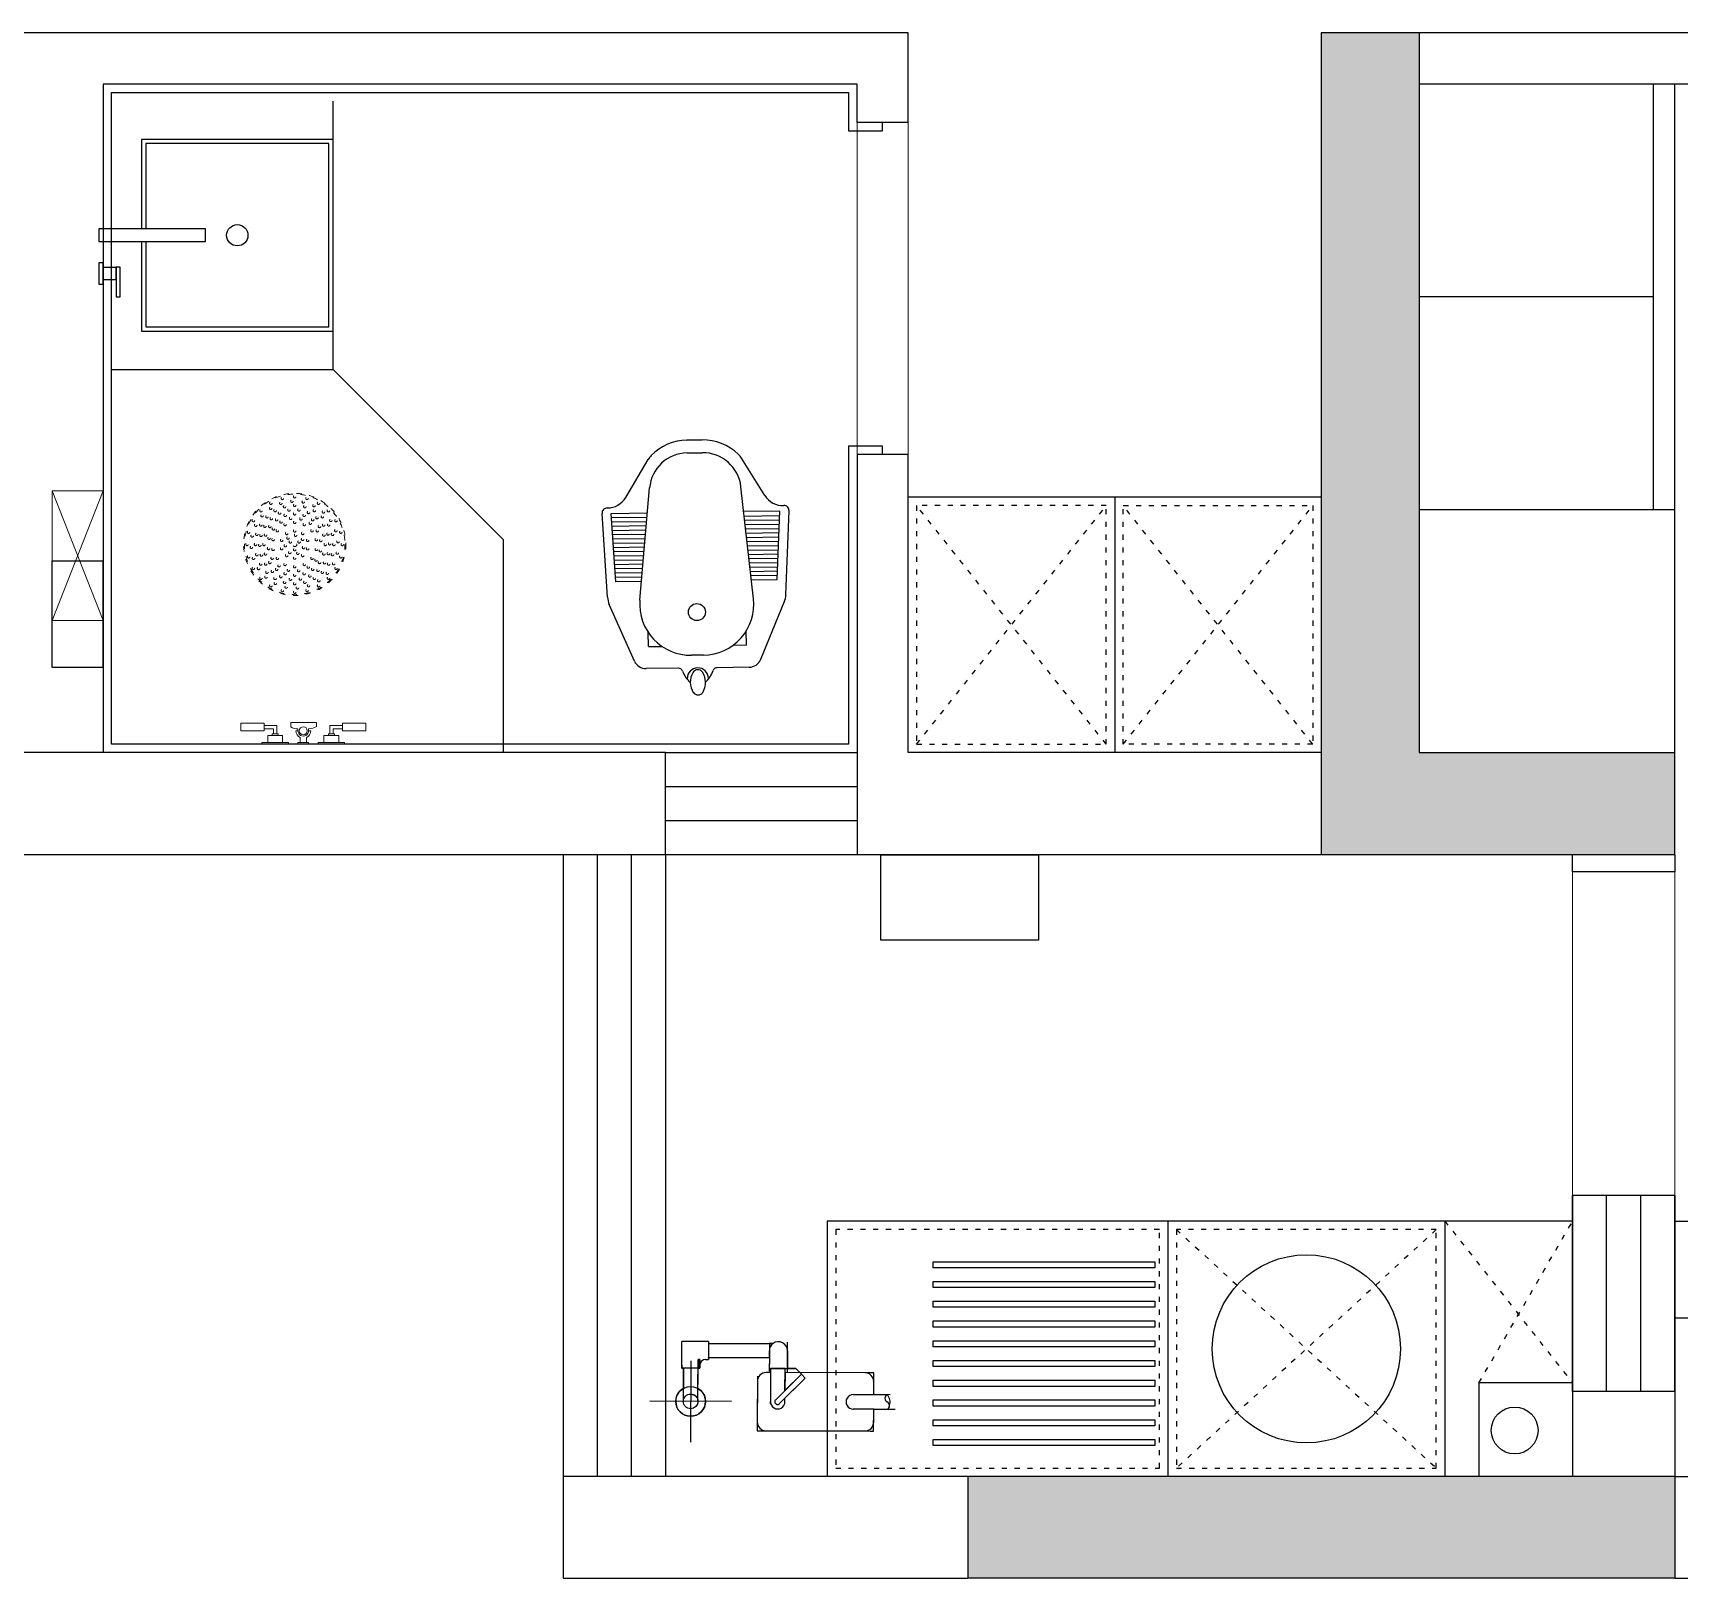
# Model space of a CAD drawing. Header units: inches. Extents: x -50945 to 250244, y -404780 to 18493.
# Drawn here: x 156393 to 160258, y -28350 to -24721 of the extents above; entities that cross this region are included whole.
import ezdxf

# ---------------------------------------------------------------- set-up
doc = ezdxf.new("R2010")
doc.units = ezdxf.units.IN
doc.header["$MEASUREMENT"] = 0
doc.linetypes.add('ACAD_ISO03W100', pattern=[30, 12, -18])
for name, color, linetype in [('EVH 立面填充', 8, 'Continuous'), ('IBS-003-建筑窗框', 3, 'Continuous'), ('IBS-182-原建筑非承重墙', 150, 'Continuous'), ('IBS-200-原建筑承重墙柱', 200, 'Continuous'), ('IBS-63-原建筑窗', 63, 'Continuous'), ('IDS-030-造型完成面(看线)', 30, 'Continuous'), ('IDS-040-固定高家具', 40, 'Continuous'), ('IFF-31-卫浴洁具', 31, 'Continuous'), ('IFF-51-活动家具', 51, 'Continuous'), ('iGo户型优化', 7, 'Continuous')]:
    doc.layers.add(name, color=color, linetype=linetype)
doc.layers.add('天棚材质标注', color=2, linetype='Continuous', lineweight=5)
doc.layers.add('门', color=65, linetype='Continuous', lineweight=13)

# ---------------------------------------------------------------- blocks, each defined once
blk = doc.blocks.new('fbgb')
at = {"layer": 'EVH 立面填充'}
h = blk.add_hatch(color=1, dxfattribs=at)
h.dxf.hatch_style = 1
h.paths.add_polyline_path([(57317, -126750.2), (57317, -126510.2), (56717, -126510.2), (56717, -124820.2), (56487, -124820.2), (56487, -126750.2)])
h = blk.add_hatch(color=1, dxfattribs=at)
h.dxf.hatch_style = 1
h.paths.add_polyline_path([(55657, -128210.2), (55657, -128448.5), (57317, -128448.5), (57317, -128210.2)])
at = {"color": 1}
for p, q in [((53950, -126441.4, 0), (53950, -126458.9, 0)), ((54005, -126441.4, 0), (53950, -126441.4, 0)), ((53950, -126441.4, 0), (53950, -126441.4, 0)), ((54005, -126458.9, 0), (54005, -126441.4, 0)), ((54035, -126446.2, 0), (54005, -126446.2, 0)), ((54027, -126454.2, 0), (54005, -126454.2, 0)), ((54027, -126454.2, 0), (54027, -126466.2, 0)), ((54035, -126446.2, 0), (54035, -126466.2, 0)), ((54067.8, -126449.6), (54067.8, -126439.4)), ((54067.8, -126439.4), (54127.9, -126439.4)), ((54084.5, -126459), (54084.2, -126454)), ((54109.5, -126459), (54109.5, -126454)), ((54127.9, -126449.2), (54127.9, -126439.4)), ((54159, -126446.2, 0), (54189, -126446.2, 0)), ((54159, -126446.2, 0), (54159, -126466.2, 0)), ((54167, -126454.2, 0), (54167, -126466.2, 0)), ((54167, -126454.2, 0), (54189, -126454.2, 0)), ((54189, -126458.9, 0), (54189, -126441.4, 0)), ((54189, -126441.4, 0), (54244, -126441.4, 0)), ((54244, -126441.4, 0), (54244, -126458.9, 0)), ((54244, -126441.4, 0), (54244, -126441.4, 0)), ((53950, -126458.9, 0), (54005, -126458.9, 0)), ((54062, -126486.6, 0), (54000, -126486.6, 0)), ((54000, -126486.6, 0), (54000, -126490.2, 0)), ((54062, -126490.2, 0), (54000, -126490.2, 0)), ((54048.5, -126470.2, 0), (54013.5, -126470.2, 0)), ((54013.5, -126486.6, 0), (54013.5, -126470.2, 0)), ((54038, -126466.2, 0), (54024, -126466.2, 0)), ((54024, -126466.2, 0), (54024, -126470.2, 0)), ((54038, -126466.2, 0), (54038, -126470.2, 0)), ((54048.5, -126486.6, 0), (54048.5, -126470.2, 0)), ((54062, -126486.6, 0), (54062, -126490.2, 0)), ((54062, -126490.2, 0), (54132, -126490.2, 0)), ((54084.5, -126459), (54079.5, -126459)), ((54084.5, -126486.6), (54109.5, -126486.6)), ((54084.5, -126486.6), (54084.5, -126490.2)), ((54109.5, -126490.2), (54084.5, -126490.2)), ((54089.5, -126474.8), (54089.5, -126486.6)), ((54104.5, -126474.8), (54104.5, -126486.6)), ((54114.5, -126459), (54109.5, -126459)), ((54109.5, -126486.6), (54109.5, -126490.2)), ((54132, -126486.6, 0), (54194, -126486.6, 0)), ((54132, -126486.6, 0), (54132, -126490.2, 0)), ((54132, -126490.2, 0), (54194, -126490.2, 0)), ((54145.5, -126486.6, 0), (54145.5, -126470.2, 0)), ((54145.5, -126470.2, 0), (54180.5, -126470.2, 0)), ((54156, -126466.2, 0), (54156, -126470.2, 0)), ((54156, -126466.2, 0), (54170, -126466.2, 0)), ((54170, -126466.2, 0), (54170, -126470.2, 0)), ((54180.5, -126486.6, 0), (54180.5, -126470.2, 0)), ((54244, -126458.9, 0), (54189, -126458.9, 0)), ((54194, -126486.6, 0), (54194, -126490.2, 0))]:
    blk.add_line(p, q, dxfattribs=at)
at = {"color": 1, "linetype": 'ACAD_ISO03W100'}
for centre, radius in [((54076.8, -126021.3, 0), 120), ((54076.8, -126021.3, 0), 118), ((54047.8, -125913.2, 0), 3), ((54070.3, -125919.6, 0), 3), ((54076.8, -125909.3, 0), 3), ((54105.8, -125913.2, 0), 3), ((53997.6, -125942.1, 0), 3), ((54000.2, -125953.9, 0), 3), ((54011.7, -125956.3, 0), 3), ((54020.3, -125936.4, 0), 3), ((54020.8, -125924.4, 0), 3), ((54030.8, -125941.7, 0), 3), ((54041.2, -125947.5, 0), 3), ((54044.2, -125924.7, 0), 3), ((54053, -125932.5, 0), 3), ((54054.5, -125952.9, 0), 3), ((54063.4, -125940.4, 0), 3), ((54076.8, -125929.3, 0), 3), ((54076.8, -125949.3, 0), 3), ((54086.8, -125940, 0), 3), ((54096.9, -125921.3, 0), 3), ((54099, -125952.9, 0), 3), ((54100.6, -125932.5, 0), 3), ((54109.3, -125946.1, 0), 3), ((54122.1, -125930, 0), 3), ((54122.8, -125941.7, 0), 3), ((54129.2, -125958.3, 0), 3), ((54132.8, -125924.4, 0), 3), ((54141.8, -125956.3, 0), 3), ((54144.2, -125944.8, 0), 3), ((54156, -125942.1, 0), 3), ((53968.6, -125992.4, 0), 3), ((53979.8, -125965.3, 0), 3), ((53985.4, -125976.1, 0), 3), ((53997.1, -125975.3, 0), 3), ((54006.9, -125978.4, 0), 3), ((54018.5, -125979, 0), 3), ((54021.8, -125960.5, 0), 3), ((54026.8, -125984.7, 0), 3), ((54034.5, -125963.1, 0), 3), ((54036.1, -125988.9, 0), 3), ((54044.6, -125968.3, 0), 3), ((54054.2, -125974.5, 0), 3), ((54058, -125995.5, 0), 3), ((54067.3, -125960.1, 0), 3), ((54076.8, -125969.3, 0), 3), ((54076.8, -125989.3, 0), 3), ((54091.5, -125961.1, 0), 3), ((54095.6, -125995.5, 0), 3), ((54099.3, -125974.5, 0), 3), ((54113.4, -125971.3, 0), 3), ((54117.4, -125988.9, 0), 3), ((54119.1, -125963.1, 0), 3), ((54129.8, -125989.2, 0), 3), ((54135, -125979, 0), 3), ((54144.8, -125975.6, 0), 3), ((54155, -125996.6, 0), 3), ((54156.5, -125975.3, 0), 3), ((54161.7, -125964.8, 0), 3), ((54173.4, -125988.8, 0), 3), ((54173.8, -125965.3, 0), 3), ((54185, -125992.4, 0), 3), ((53964.8, -126021.3, 0), 3), ((53975, -126027.8, 0), 3), ((53976.8, -126001.2, 0), 3), ((53984.8, -126021.3, 0), 3), ((53987.9, -125997.5, 0), 3), ((53994.8, -126023, 0), 3), ((53997.6, -125999.9, 0), 3), ((54004.8, -126021.3, 0), 3), ((54008.3, -125999.1, 0), 3), ((54015.5, -126030.8, 0), 3), ((54016.6, -126006.6, 0), 3), ((54026.1, -126009.8, 0), 3), ((54026.1, -126032.9, 0), 3), ((54046.3, -126011.5, 0), 3), ((54046.3, -126031.2, 0), 3), ((54054.9, -126024.1, 0), 3), ((54061, -126006, 0), 3), ((54066.4, -126015.3, 0), 3), ((54076.8, -126021.3, 0), 5), ((54076.8, -126033.3, 0), 3), ((54079, -125999.5, 0), 3), ((54087.2, -126015.3, 0), 3), ((54095.3, -126009.4, 0), 3), ((54097.6, -126028.4, 0), 3), ((54107.2, -126011.5, 0), 3), ((54107.2, -126031.2, 0), 3), ((54127.5, -126009.8, 0), 3), ((54127.5, -126032.9, 0), 3), ((54138.1, -126011.9, 0), 3), ((54145.3, -125999.1, 0), 3), ((54148.8, -126021.3, 0), 3), ((54158.8, -126019.7, 0), 3), ((54165.6, -125997.5, 0), 3), ((54168.8, -126021.3, 0), 3), ((54178.6, -126014.9, 0), 3), ((54188.8, -126021.3, 0), 3), ((53968.6, -126050.3, 0), 3), ((53980.1, -126053.9, 0), 3), ((53987.9, -126045.2, 0), 3), ((53997.1, -126067.3, 0), 3), ((53998.6, -126046.1, 0), 3), ((54008.3, -126043.6, 0), 3), ((54008.7, -126067.1, 0), 3), ((54018.5, -126063.7, 0), 3), ((54023.8, -126053.5, 0), 3), ((54036.1, -126053.8, 0), 3), ((54040.1, -126071.3, 0), 3), ((54054.2, -126068.2, 0), 3), ((54058, -126047.2, 0), 3), ((54065.3, -126040.1, 0), 3), ((54076.8, -126053.3, 0), 3), ((54076.8, -126073.3, 0), 3), ((54084.3, -126042, 0), 3), ((54095.6, -126047.2, 0), 3), ((54099.3, -126068.2, 0), 3), ((54108.9, -126074.3, 0), 3), ((54117.4, -126053.8, 0), 3), ((54126.8, -126058, 0), 3), ((54135, -126063.7, 0), 3), ((54137, -126036.1, 0), 3), ((54145.3, -126043.6, 0), 3), ((54146.7, -126064.2, 0), 3), ((54155.9, -126042.8, 0), 3), ((54156.5, -126067.3, 0), 3), ((54165.6, -126045.2, 0), 3), ((54168.2, -126066.6, 0), 3), ((54176.8, -126041.4, 0), 3), ((54185, -126050.3, 0), 3), ((53979.8, -126077.3, 0), 3), ((53991.9, -126077.8, 0), 3), ((53997.6, -126100.5, 0), 3), ((54009.4, -126097.9, 0), 3), ((54011.7, -126086.4, 0), 3), ((54024.4, -126084.4, 0), 3), ((54030.8, -126101, 0), 3), ((54031.5, -126112.7, 0), 3), ((54034.5, -126079.6, 0), 3), ((54044.3, -126096.6, 0), 3), ((54053, -126110.2, 0), 3), ((54054.5, -126089.8, 0), 3), ((54062, -126081.6, 0), 3), ((54066.8, -126102.7, 0), 3), ((54076.8, -126093.3, 0), 3), ((54086.2, -126082.6, 0), 3), ((54090.1, -126102.3, 0), 3), ((54099, -126089.8, 0), 3), ((54100.6, -126110.2, 0), 3), ((54112.4, -126095.2, 0), 3), ((54119.1, -126079.6, 0), 3), ((54122.8, -126101, 0), 3), ((54131.7, -126082.2, 0), 3), ((54133.3, -126106.3, 0), 3), ((54141.8, -126086.4, 0), 3), ((54153.3, -126088.8, 0), 3), ((54156, -126100.5, 0), 3), ((54173.8, -126077.3, 0), 3), ((54020.8, -126118.3, 0), 3), ((54047.8, -126129.5, 0), 3), ((54056.7, -126121.3, 0), 3), ((54076.8, -126113.3, 0), 3), ((54076.8, -126133.3, 0), 3), ((54083.2, -126123.1, 0), 3), ((54105.8, -126129.5, 0), 3), ((54109.4, -126118, 0), 3), ((54132.8, -126118.3, 0), 3)]:
    blk.add_circle(centre, radius, dxfattribs=at)
at = {"color": 1}
blk.add_circle((54097, -126459, 0), 9.39, dxfattribs=at)
for centre, radius, start, end in [((54082.7, -126426.6, 0), 27.5, 237.0456, 273.1674), ((54109.3, -126415.4, 0), 38.6, 270.397, 298.9818), ((54097, -126459, 0), 17.5, 180.0061, 244.6292), ((54097, -126459, 0), 12.5, 180.0061, 0.0061), ((54097, -126459, 0), 17.5, 295.3831, 0.0061)]:
    blk.add_arc(centre, radius, start, end, dxfattribs=at)
at = {"layer": 'IBS-003-建筑窗框', "color": 1, "ltscale": 10}
for p, q in [((54947, -126510.2), (55397, -126510.2)), ((54707, -126750.2), (54707, -128210.2)), ((55397, -126750.2), (54947, -126750.2)), ((54947, -126750.2), (54947, -128210.2))]:
    blk.add_line(p, q, dxfattribs=at)
at = {"layer": 'IBS-182-原建筑非承重墙', "color": 1}
for p, q in [((55517, -124820.2), (51867, -124820.2)), ((55517, -125030.2), (55517, -124820.2)), ((57457, -124820.2), (56717, -124820.2)), ((55397, -124940.2), (53627, -124940.2)), ((53627, -124940.2), (53627, -126510.2)), ((55397, -125030.2), (55397, -124940.2)), ((57457, -124940.2), (56717, -124940.2)), ((55517, -125030.2), (55397, -125030.2)), ((55517, -125810.2), (55397, -125810.2)), ((55397, -125810.2), (55397, -126750.2)), ((55517, -126510.2), (55517, -125810.2)), ((53627, -126510.2), (52247, -126510.2)), ((54947, -126510.2), (53627, -126510.2)), ((54947, -126750.2), (54947, -126510.2)), ((56487, -126510.2), (55517, -126510.2)), ((54707, -126750.2), (52247, -126750.2)), ((54947, -126750.2), (54707, -126750.2)), ((56487, -126750.2), (55397, -126750.2)), ((57077, -126790.2), (57077, -126750.2)), ((57317, -126750.2), (57317, -126790.2)), ((57317, -126790.2), (57077, -126790.2)), ((57317, -127550.2), (57077, -127550.2)), ((57077, -127550.2), (57077, -128210.2)), ((57317, -127550.2), (57317, -128210.2)), ((54985.4, -127948.9), (54985.5, -127892.9)), ((55021.6, -127893), (54985.5, -127892.9)), ((55048.4, -127893), (55021.6, -127893)), ((55048.4, -127893), (55048.4, -127935.4)), ((55048.4, -127897.6), (55200, -127897.6)), ((55191.3, -127897.6), (55191.2, -127931.7)), ((55191.3, -127897.6), (55191.2, -127931.7)), ((55191.2, -127931.7), (55191.2, -127914.7)), ((55200.1, -127897.6), (55191.3, -127897.6)), ((55200, -127897.6), (55191.3, -127897.6)), ((55233.5, -127966), (55233.6, -127894.9)), ((55233.6, -127914.8), (55233.5, -127956.5)), ((55233.5, -127956.5), (55233.6, -127914.8)), ((55233.6, -127914.8), (55233.6, -127895)), ((54985.4, -127948.9), (54985.4, -127955.7)), ((54985.4, -127948.9), (54985.4, -127955.7)), ((54985.4, -127955.7), (54985.4, -127948.9)), ((54985.4, -127948.9), (54985.4, -127955.7)), ((54985.4, -127955.7), (54985.4, -127948.9)), ((54989.5, -127955.7), (54985.4, -127955.7)), ((54985.4, -127955.7), (54989.5, -127955.7)), ((55027.8, -127955.8), (54985.4, -127955.7)), ((54985.4, -127955.7), (54989.5, -127955.7)), ((55023.7, -127955.8), (54985.4, -127955.7)), ((54989.3, -128033.6), (54989.5, -127955.7)), ((54989.5, -127955.7), (54989.4, -128003.2)), ((54989.5, -127955.7), (54989.4, -128003.2)), ((55023.7, -127955.8), (54989.5, -127955.7)), ((55006.6, -127938), (55006.1, -128129.3)), ((55023.5, -128033.7), (55023.7, -127955.8)), ((55023.6, -128003.3), (55023.7, -127935.3)), ((55023.6, -128003.3), (55023.7, -127955.8)), ((55023.7, -127935.3), (55027.8, -127935.3)), ((55027.8, -127935.3), (55023.7, -127935.3)), ((55023.7, -127935.3), (55023.7, -127955.8)), ((55027.8, -127955.8), (55023.7, -127955.8)), ((55023.7, -127955.8), (55027.8, -127955.8)), ((55027.8, -127935.3), (55027.8, -127955.8)), ((55027.8, -127949), (55027.8, -127935.3)), ((55027.8, -127949), (55027.8, -127955.8)), ((55027.8, -127955.8), (55027.8, -127949)), ((55041.5, -127935.3), (55048.4, -127935.4)), ((55191.2, -127931.7), (55048.4, -127931.7)), ((55048.4, -127931.7), (55050.3, -127931.7)), ((55048.4, -127932.5), (55048.4, -127931.7)), ((55048.4, -127931.7), (55050.3, -127931.7)), ((55048.4, -127932.5), (55048.4, -127931.7)), ((55191.2, -127931.7), (55191.1, -127956.3)), ((55191.2, -127931.7), (55191.1, -127962.8)), ((55191.2, -127931.7), (55191.1, -127962.8)), ((55191.1, -127956.3), (55233.5, -127956.5)), ((55193.9, -127956.3), (55193.7, -128034.2)), ((55193.8, -127965.9), (55193.9, -127956.3)), ((55228, -127956.4), (55193.9, -127956.3)), ((55227.9, -128008), (55228, -127956.4)), ((55228, -127966), (55228, -127956.4)), ((55228, -127956.4), (55253.3, -127956.5)), ((55228, -127966), (55228, -127956.4)), ((55253.3, -127956.5), (55233.5, -127956.5)), ((55253.3, -127956.5), (55266.4, -127969.7)), ((55262.8, -127966.1), (55253.3, -127956.5)), ((55163.1, -127974.3), (55162.7, -128102.5)), ((55163.1, -127974.3), (55162.8, -128082)), ((55163, -127986.3), (55162.8, -128082)), ((55193.8, -127965.9), (55183.6, -127965.9)), ((55193.8, -127965.9), (55193.7, -128034.2)), ((55206.1, -128029.7), (55266.4, -127969.7)), ((55215.3, -128038.9), (55275.6, -127978.9)), ((55227.8, -128026.4), (55275.6, -127978.9)), ((55228, -127966), (55227.9, -128008)), ((55227.9, -128008), (55228, -127966)), ((55266.4, -127969.7), (55227.9, -128008)), ((55266.4, -127969.7), (55227.9, -128008)), ((55415.9, -127966.5), (55228, -127966)), ((55436.4, -127966.6), (55233.5, -127966)), ((55415.9, -127966.5), (55262.8, -127966.1)), ((55266.4, -127969.7), (55275.6, -127978.9)), ((55275.6, -127978.9), (55266.4, -127969.7)), ((55436.4, -127966.6), (55415.9, -127966.5)), ((55436.2, -128017.8), (55436.4, -127966.6)), ((55436.2, -128017.8), (55436.3, -127987)), ((55436.2, -128017.8), (55436.3, -127987)), ((55436.3, -127975), (55436.4, -127966.6)), ((56857, -127990.2), (56857, -128210.2)), ((57077, -127990.2), (56857, -127990.2)), ((55102, -128033.9), (54910.7, -128033.4)), ((55193.6, -128038.8), (55193.7, -128034.2)), ((55193.7, -128034.2), (55193.6, -128038.8)), ((55227.8, -128026.4), (55215.3, -128038.9)), ((55227.8, -128034.3), (55227.8, -128026.4)), ((55227.8, -128034.3), (55227.8, -128026.4)), ((55227.8, -128034.3), (55227.8, -128026.4)), ((55388.4, -128017.7), (55436.2, -128017.8)), ((55436.2, -128017.8), (55468, -128017.9)), ((55475.2, -128017.9), (55436.2, -128017.8)), ((55475.2, -128017.9), (55436.2, -128017.8)), ((55436.1, -128052), (55388.3, -128051.8)), ((55436, -128103.2), (55436.1, -128052)), ((55436, -128103.2), (55436.1, -128052)), ((55436.1, -128082.7), (55436.1, -128052)), ((55436.1, -128052), (55467.9, -128052)), ((55436.1, -128052), (55486.9, -128052.1)), ((55436.1, -128052), (55467.9, -128052)), ((55467.9, -128052), (55475.7, -128052.1)), ((55162.8, -128082), (55162.7, -128102.5)), ((55162.7, -128102.5), (55436, -128103.2)), ((55162.7, -128102.5), (55183.2, -128102.5)), ((55183.2, -128102.5), (55415.5, -128103.1)), ((55183.2, -128102.5), (55415.5, -128103.1)), ((55427.5, -128103.2), (55436, -128103.2)), ((55657, -128210.2), (54707, -128210.2)), ((54707, -128210.2), (54707, -128448.5)), ((57317, -128210.2), (59117, -128210.2)), ((54707, -128448.5), (55657, -128448.5)), ((57317, -128448.5), (59357, -128448.5))]:
    blk.add_line(p, q, dxfattribs=at)
for centre, radius in [((55006.4, -128033.6), 34.9), ((56941.1, -128101.8), 55)]:
    blk.add_circle(centre, radius, dxfattribs=at)
for start, end in [(119.176, 180), (119.176, 180), (0, 60.5217), (0, 60.5217), (180, 0), (180, 0)]:
    blk.add_arc((55006.4, -128033.6), 34.9, start, end, dxfattribs=at)
for centre, major_axis, start_param, end_param in [((55212.4, -127914.7), (15, -15), 2.986227, 3.924353), ((55212.4, -127914.7), (15, -15), 0.78276, 2.986227), ((55041.5, -127949), (9.66, -9.66), 2.353557, 3.924353), ((55183.5, -127986.4), (14.5, 14.5), 0.78276, 2.353557), ((55415.8, -127987), (14.5, -14.5), 0.78276, 2.353557), ((55006.4, -128033.6), (12.1, -12.1), 4.709751, 10.992936), ((55210.7, -128034.3), (12.1, -12.1), 3.924353, 7.065946), ((55210.7, -128034.3), (4.6, 4.6), 1.568158, 4.709751), ((55388.4, -128034.7), (12.1, 12.1), 0.78276, 3.924353), ((55472.1, -128026.4), (6.72, 6.72), 1.236418, 3.470695), ((55463.7, -128043.5), (6.72, 6.72), 4.378011, 6.612288), ((55450.1, -128034.9), (17.5, 17.5), -1.141223, -0.024085), ((55183.3, -128082), (14.5, 14.5), 2.353557, 3.924353), ((55415.6, -128082.6), (14.5, -14.5), 5.495149, 7.065946)]:
    blk.add_ellipse(centre, major_axis=major_axis, ratio=1, start_param=start_param, end_param=end_param, dxfattribs=at)
at = {"layer": 'IBS-182-原建筑非承重墙', "color": 1, "extrusion": (0, 0, -1)}
for start_param, end_param in [(2.358832, 3.929629), (2.358832, 3.929629), (7.071221, 8.642018), (7.071221, 8.642018), (5.500425, 7.071221), (5.500425, 7.071221), (3.929629, 5.500425), (3.929629, 5.500425)]:
    blk.add_ellipse((55006.4, -128033.6), major_axis=(12.1, -12.1), ratio=1, start_param=start_param, end_param=end_param, dxfattribs=at)
at = {"layer": 'IBS-200-原建筑承重墙柱', "color": 1, "ltscale": 0.02}
for p, q in [((56487, -124820.2), (56487, -126750.2)), ((56717, -124820.2), (56487, -124820.2)), ((56717, -124820.2), (56717, -126510.2)), ((56717, -126510.2), (57317, -126510.2)), ((57317, -126750.2), (57317, -126510.2)), ((57317, -126750.2), (56487, -126750.2)), ((57317, -128210.2), (55657, -128210.2)), ((55657, -128210.2), (55657, -128448.5)), ((57317, -128210.2), (57317, -128448.5)), ((57317, -128448.5), (55657, -128448.5))]:
    blk.add_line(p, q, dxfattribs=at)
at = {"layer": 'IBS-63-原建筑窗', "color": 1}
for p, q in [((55397, -126590.2), (54947, -126590.2)), ((55397, -126670.2), (54947, -126670.2)), ((54787, -126750.2), (54787, -128210.2)), ((54867, -126750.2), (54867, -128210.2))]:
    blk.add_line(p, q, dxfattribs=at)
at = {"layer": 'IDS-030-造型完成面(看线)', "color": 1}
for p, q in [((53647, -126490.2), (53647, -124960.2)), ((53647, -124960.2), (55377, -124960.2)), ((55377, -124960.2), (55377, -125050.2)), ((55377, -125050.2), (55457, -125050.2)), ((55457, -125050.2), (55457, -125030.2)), ((55457, -125790.2), (55377, -125790.2)), ((55377, -125790.2), (55377, -126490.2)), ((55457, -125810.2), (55457, -125790.2)), ((55377, -126490.2), (53647, -126490.2))]:
    blk.add_line(p, q, dxfattribs=at)
at = {"layer": 'IDS-040-固定高家具', "color": 1}
for p, q in [((56487, -125910.2), (55517, -125910.2)), ((56002, -125910.2), (56002, -126510.2)), ((55452.9, -126750.2), (55822.9, -126750.2)), ((55452.9, -126950.2), (55452.9, -126750.2)), ((55822.9, -126750.2), (55822.9, -126950.2)), ((55822.9, -126950.2), (55452.9, -126950.2)), ((57077, -127610.2), (55327, -127610.2)), ((55327, -127610.2), (55327, -128210.2)), ((56127, -127610.2), (56127, -128210.2)), ((56777, -127610.2), (56777, -128210.2)), ((55575.4, -127705.6), (56096.1, -127705.6)), ((55575.4, -127720), (55575.4, -127705.6)), ((56096.1, -127720), (55575.4, -127720)), ((56096.1, -127705.6), (56096.1, -127720)), ((55575.4, -127752), (56096.1, -127752)), ((55575.4, -127766.4), (55575.4, -127752)), ((56096.1, -127766.4), (55575.4, -127766.4)), ((56096.1, -127752), (56096.1, -127766.4)), ((55575.4, -127798.4), (56096.1, -127798.4)), ((55575.4, -127812.7), (55575.4, -127798.4)), ((56096.1, -127798.4), (56096.1, -127812.7)), ((56096.1, -127812.7), (55575.4, -127812.7)), ((55575.4, -127844.7), (56096.1, -127844.7)), ((55575.4, -127859.1), (55575.4, -127844.7)), ((56096.1, -127844.7), (56096.1, -127859.1)), ((57317, -127837.2), (58728.8, -127837.2)), ((56096.1, -127859.1), (55575.4, -127859.1)), ((55575.4, -127891.1), (56096.1, -127891.1)), ((55575.4, -127905.5), (55575.4, -127891.1)), ((56096.1, -127905.5), (55575.4, -127905.5)), ((56096.1, -127891.1), (56096.1, -127905.5)), ((55575.4, -127937.5), (56096.1, -127937.5)), ((55575.4, -127951.9), (55575.4, -127937.5)), ((56096.1, -127951.9), (55575.4, -127951.9)), ((56096.1, -127937.5), (56096.1, -127951.9)), ((55575.4, -127983.9), (56096.1, -127983.9)), ((55575.4, -127998.3), (55575.4, -127983.9)), ((56096.1, -127998.3), (55575.4, -127998.3)), ((56096.1, -127983.9), (56096.1, -127998.3)), ((55575.4, -128030.3), (56096.1, -128030.3)), ((55575.4, -128044.7), (55575.4, -128030.3)), ((56096.1, -128030.3), (56096.1, -128044.7)), ((56096.1, -128044.7), (55575.4, -128044.7)), ((55575.4, -128076.7), (56096.1, -128076.7)), ((55575.4, -128091.1), (55575.4, -128076.7)), ((56096.1, -128076.7), (56096.1, -128091.1)), ((56096.1, -128091.1), (55575.4, -128091.1)), ((55575.4, -128123.1), (56096.1, -128123.1)), ((55575.4, -128137.5), (55575.4, -128123.1)), ((56096.1, -128137.5), (55575.4, -128137.5)), ((56096.1, -128123.1), (56096.1, -128137.5))]:
    blk.add_line(p, q, dxfattribs=at)
at = {"layer": 'IDS-040-固定高家具', "color": 1, "linetype": 'ACAD_ISO03W100'}
for p, q in [((55982, -125930.2), (55537, -125930.2)), ((55537, -125930.2), (55537, -126490.2)), ((55537, -126490.2), (55982, -125930.2)), ((55982, -126490.2), (55537, -125930.2)), ((55982, -126490.2), (55982, -125930.2)), ((56022, -126490.2), (56022, -125930.2)), ((56022, -125930.2), (56467, -125930.2)), ((56467, -126490.2), (56022, -125930.2)), ((56022, -126490.2), (56467, -125930.2)), ((56467, -125930.2), (56467, -126490.2)), ((55537, -126490.2), (55982, -126490.2)), ((56467, -126490.2), (56022, -126490.2)), ((56777, -127610.2), (57077, -127990.2)), ((56857, -127990.2), (57077, -127610.2)), ((56107, -127630.2), (55347, -127630.2)), ((55347, -127630.2), (55347, -128190.2)), ((56107, -128190.2), (56107, -127630.2)), ((56757, -127630.2), (56147, -127630.2)), ((56147, -127630.2), (56147, -128190.2)), ((56757, -127630.2), (56147, -128190.2)), ((56147, -127630.2), (56757, -128190.2)), ((56757, -128190.2), (56757, -127630.2)), ((55347, -128190.2), (56107, -128190.2)), ((56147, -128190.2), (56757, -128190.2))]:
    blk.add_line(p, q, dxfattribs=at)
at = {"layer": 'IDS-040-固定高家具', "color": 1}
blk.add_circle((56452, -127910.2), 220.9, dxfattribs=at)
at = {"layer": 'IFF-31-卫浴洁具', "color": 1, "ltscale": 0.02}
for p, q in [((54167, -125610.2), (54167, -124980.2)), ((53647, -125610.2), (54167, -125610.2)), ((54567, -126010.2), (54167, -125610.2)), ((54567, -126510.2), (54567, -126010.2))]:
    blk.add_line(p, q, dxfattribs=at)
at = {"layer": 'IFF-31-卫浴洁具', "color": 1}
for p, q in [((54167, -125070.2), (53717, -125070.2)), ((53717, -125070.2), (53717, -125280.2)), ((54167, -125520.2), (54167, -125070.2)), ((53867, -125280.2), (53617, -125280.2)), ((53617, -125280.2), (53617, -125310.2)), ((53867, -125310.2), (53867, -125280.2)), ((53617, -125310.2), (53867, -125310.2)), ((53717, -125310.2), (53717, -125520.2)), ((53627, -125360.2), (53617, -125360.2)), ((53617, -125360.2), (53617, -125410.2)), ((53627, -125410.2), (53627, -125360.2)), ((53627, -125400.2), (53627, -125370.2)), ((53627, -125370.2), (53657, -125370.2)), ((53657, -125370.2), (53657, -125400.2)), ((53667.4, -125370.2), (53657.4, -125370.2)), ((53657.4, -125370.2), (53657.4, -125440.2)), ((53667.4, -125440.2), (53667.4, -125370.2)), ((53617, -125410.2), (53627, -125410.2)), ((53657, -125400.2), (53627, -125400.2)), ((53657.4, -125440.2), (53667.4, -125440.2)), ((53717, -125520.2), (54167, -125520.2))]:
    blk.add_line(p, q, dxfattribs=at)
at = {"layer": 'IFF-31-卫浴洁具', "color": 1, "ltscale": 100}
for p, q in [((54997.8, -125776.5), (55033.3, -125776)), ((55033.3, -125776), (54997.8, -125776.5)), ((54854.1, -125911), (54906.5, -125822)), ((54998.2, -125806.5), (55033.7, -125806)), ((55180.7, -125906.5), (55125.9, -125819)), ((54887.2, -126152.3), (54909.8, -125888.7)), ((55154.2, -126148.7), (55124.4, -125885.8)), ((54811.1, -126145.2), (54798.4, -125948.4)), ((54820.1, -125948.4), (54904.8, -125947.2)), ((54830.7, -126108.9), (54820.1, -125948.4)), ((55215.7, -125943), (55131, -125944.1)), ((55132.2, -125954.8), (55215.3, -125953.6)), ((55209.5, -126103.7), (55215.7, -125943)), ((55230.1, -126139.5), (55237.4, -125942.4)), ((54903.9, -125957.9), (54820.8, -125959)), ((54903, -125967.9), (54821.4, -125969)), ((54902.1, -125977.9), (54822.1, -125979)), ((54901.3, -125987.9), (54822.8, -125989)), ((55133.4, -125964.7), (55214.9, -125963.6)), ((55134.5, -125974.7), (55214.5, -125973.6)), ((55135.6, -125984.7), (55214.1, -125983.6)), ((55136.8, -125994.7), (55213.8, -125993.6)), ((54900.4, -125997.9), (54823.4, -125999)), ((54899.6, -126007.9), (54824.1, -126009)), ((54898.7, -126018), (54824.7, -126019)), ((54897.8, -126028), (54825.4, -126029)), ((55137.9, -126004.7), (55213.4, -126003.6)), ((55139, -126014.7), (55213, -126013.7)), ((55140.2, -126024.7), (55212.6, -126023.7)), ((54897, -126038), (54826.1, -126038.9)), ((54896.1, -126048), (54826.7, -126048.9)), ((54895.3, -126058), (54827.4, -126058.9)), ((54894.4, -126068), (54828.1, -126068.9)), ((55141.3, -126034.6), (55212.2, -126033.7)), ((55142.4, -126044.6), (55211.8, -126043.7)), ((55143.6, -126054.6), (55211.4, -126053.7)), ((55144.7, -126064.6), (55211, -126063.7)), ((54893.5, -126078), (54828.7, -126078.9)), ((54892.7, -126088), (54829.4, -126088.9)), ((54891.8, -126098.1), (54830, -126098.9)), ((54891.5, -126108.1), (54830.7, -126108.9)), ((55145.8, -126074.6), (55210.6, -126073.7)), ((55147, -126084.6), (55210.3, -126083.7)), ((55148.1, -126094.5), (55209.9, -126093.7)), ((55148.7, -126104.5), (55209.5, -126103.7)), ((54874.3, -126295.2), (54815.3, -126162.2)), ((55171, -126291.1), (55226.3, -126156.6)), ((55137.3, -126257.9), (55136.8, -126224.5)), ((54907.1, -126261.1), (54906.6, -126227.7)), ((54907.1, -126261.1), (54939, -126260.6)), ((55137.3, -126257.9), (55105.3, -126258.3)), ((55036.5, -126281.2), (55008.4, -126281.6)), ((54977.5, -126312), (54902.1, -126313)), ((55143.7, -126309.7), (55068.3, -126310.7))]:
    blk.add_line(p, q, dxfattribs=at)
blk.add_circle((55021.1, -126180.2), 20, dxfattribs=at)
for centre, radius, start, end in [((54999.5, -125896.5), 120, 90.784, 135.4933), ((55035, -125896), 120, 46.0748, 90.784), ((54949.6, -125847.4), 50, 135.4933, 149.5131), ((54999.5, -125896.5), 90, 90.784, 175.0894), ((55035, -125896), 90, 6.4786, 90.784), ((55083.5, -125845.5), 50, 32.055, 46.0748), ((54811, -125885.6), 50, 269.3921, 329.5131), ((55223.1, -125880), 50, 212.055, 272.1759), ((54810.3, -125947.6), 12, 89.3921, 183.7111), ((55225.4, -125941.9), 12, 357.8569, 92.1759), ((54861, -126142), 50, 183.7111, 203.9219), ((55034.9, -126161.2), 120, 270.784, 5.9924), ((55180.1, -126137.6), 50, 337.6462, 357.8569), ((55006.8, -126161.6), 120, 175.5756, 270.784), ((54901.7, -126283), 30, 203.9219, 270.784), ((55143.3, -126279.7), 30, 270.784, 337.6462), ((54977.6, -126322), 10, 20.2842, 90.784), ((55049.4, -126295.5), 66.5, 200.2842, 228.6491), ((55023.2, -126336.2), 25, 0.784, 180.784), ((55049.7, -126344.8), 44.3, 148.2389, 213.3292), ((55023.1, -126328.9), 13.4, 35.6138, 145.9543), ((54997, -126345.5), 44.3, 328.2389, 33.3292), ((54996, -126296.2), 66.5, 312.9189, 341.2839), ((55068.4, -126320.7), 10, 90.784, 161.2839), ((55023.6, -126361.3), 13.4, 215.6138, 325.9543)]:
    blk.add_arc(centre, radius, start, end, dxfattribs=at)
at = {"layer": 'IFF-51-活动家具', "color": 1}
for p, q in [((57267, -125940.2), (57267, -124940.2)), ((57317, -126510.2), (57317, -124940.2)), ((57267, -125440.2), (56717, -125440.2)), ((57317, -125940.2), (56717, -125940.2)), ((57317, -127610.2), (58517, -127610.2))]:
    blk.add_line(p, q, dxfattribs=at)
at = {"layer": 'iGo户型优化', "color": 1, "ltscale": 333}
for p, q in [((54157, -125080.2), (53727, -125080.2)), ((53727, -125080.2), (53727, -125280.2)), ((54157, -125510.2), (54157, -125080.2)), ((53727, -125310.2), (53727, -125510.2)), ((53727, -125510.2), (54157, -125510.2))]:
    blk.add_line(p, q, dxfattribs=at)
at = {"layer": 'iGo户型优化', "color": 1}
blk.add_circle((53942, -125295.2), 25, dxfattribs=at)
at = {"layer": '天棚材质标注', "color": 1}
for p, q in [((53627, -125895.8), (53507, -125895.8)), ((53507, -125895.8), (53507, -126199.8)), ((53507, -126199.8), (53627, -125895.8)), ((53507, -125895.8), (53627, -126199.8)), ((53627, -126199.8), (53627, -125895.8)), ((53507, -126199.8), (53627, -126199.8))]:
    blk.add_line(p, q, dxfattribs=at)
at = {"layer": '门', "color": 1, "lineweight": 5}
for p, q in [((55517, -125030.2), (55397, -125030.2)), ((55397, -125030.2), (55397, -125810.2)), ((55517, -125810.2), (55517, -125030.2)), ((55397, -125810.2), (55517, -125810.2)), ((57317, -126790.2), (57077, -126790.2)), ((57077, -126790.2), (57077, -127550.2)), ((57317, -127550.2), (57317, -126790.2)), ((57317, -127550.2), (57077, -127550.2)), ((57077, -127550.2), (57317, -127550.2))]:
    blk.add_line(p, q, dxfattribs=at)
blk = doc.blocks.new('gjmhjm')
at = {"layer": 'EVH 立面填充'}
h = blk.add_hatch(color=3, dxfattribs=at)
h.dxf.hatch_style = 1
h.paths.add_polyline_path([(128087.7, -128258.7), (128087.7, -128018.7), (127487.7, -128018.7), (127487.7, -126328.7), (127257.7, -126328.7), (127257.7, -128258.7)])
h = blk.add_hatch(color=3, dxfattribs=at)
h.dxf.hatch_style = 1
h.paths.add_polyline_path([(126427.7, -129718.7), (126427.7, -129957), (128087.7, -129957), (128087.7, -129718.7)])
at = {"layer": 'IBS-003-建筑窗框', "color": 3, "ltscale": 10}
for p, q in [((125717.7, -128018.7), (126167.7, -128018.7)), ((125477.7, -128258.7), (125477.7, -129718.7)), ((126167.7, -128258.7), (125717.7, -128258.7)), ((125717.7, -128258.7), (125717.7, -129718.7)), ((127847.7, -129518.7), (127847.7, -129058.7)), ((128087.7, -129518.7), (128087.7, -129058.7))]:
    blk.add_line(p, q, dxfattribs=at)
at = {"layer": 'IBS-182-原建筑非承重墙', "color": 3}
for p, q in [((126287.7, -126328.7), (122637.7, -126328.7)), ((126287.7, -126538.7), (126287.7, -126328.7)), ((128227.7, -126328.7), (127487.7, -126328.7)), ((126167.7, -126448.7), (124397.7, -126448.7)), ((124397.7, -126448.7), (124397.7, -127568.7)), ((126167.7, -126538.7), (126167.7, -126448.7)), ((128227.7, -126448.7), (127487.7, -126448.7)), ((126287.7, -126538.7), (126167.7, -126538.7)), ((126287.7, -127318.7), (126167.7, -127318.7)), ((126167.7, -127318.7), (126167.7, -128258.7)), ((126287.7, -128018.7), (126287.7, -127318.7)), ((124277.7, -127818.7), (124277.7, -127568.7)), ((124277.7, -127568.7), (124397.7, -127568.7)), ((124397.7, -127818.7), (124397.7, -127568.7)), ((124397.7, -127818.7), (124277.7, -127818.7)), ((124397.7, -127818.7), (124397.7, -128018.7)), ((124397.7, -128018.7), (123017.7, -128018.7)), ((125717.7, -128018.7), (124397.7, -128018.7)), ((125717.7, -128258.7), (125717.7, -128018.7)), ((127257.7, -128018.7), (126287.7, -128018.7)), ((125477.7, -128258.7), (123017.7, -128258.7)), ((125717.7, -128258.7), (125477.7, -128258.7)), ((127257.7, -128258.7), (126167.7, -128258.7)), ((127847.7, -128298.7), (127847.7, -128258.7)), ((128087.7, -128258.7), (128087.7, -128298.7)), ((128087.7, -128298.7), (127847.7, -128298.7)), ((125792.3, -129401.5), (125756.2, -129401.4)), ((125756.2, -129457.4), (125756.2, -129401.4)), ((125819.2, -129401.5), (125792.3, -129401.5)), ((125819.2, -129401.5), (125819.1, -129443.9)), ((125819.1, -129406.1), (125970.7, -129406.1)), ((125962, -129406.1), (125961.9, -129440.2)), ((125962, -129406.1), (125961.9, -129440.2)), ((125961.9, -129440.2), (125961.9, -129423.2)), ((125970.8, -129406.1), (125962, -129406.1)), ((125970.7, -129406.1), (125962, -129406.1)), ((126004.2, -129474.5), (126004.4, -129403.4)), ((126004.3, -129423.3), (126004.2, -129465)), ((126004.2, -129465), (126004.3, -129423.3)), ((126004.3, -129423.3), (126004.4, -129403.5)), ((125756.2, -129457.4), (125756.1, -129464.2)), ((125756.2, -129457.4), (125756.1, -129464.2)), ((125756.1, -129464.2), (125756.2, -129457.4)), ((125756.2, -129457.4), (125756.1, -129464.2)), ((125756.1, -129464.2), (125756.2, -129457.4)), ((125760.2, -129464.2), (125756.1, -129464.2)), ((125756.1, -129464.2), (125760.2, -129464.2)), ((125798.5, -129464.3), (125756.1, -129464.2)), ((125756.1, -129464.2), (125760.2, -129464.2)), ((125794.4, -129464.3), (125756.1, -129464.2)), ((125760, -129542.1), (125760.2, -129464.2)), ((125760.2, -129464.2), (125760.1, -129511.7)), ((125760.2, -129464.2), (125760.1, -129511.7)), ((125794.4, -129464.3), (125760.2, -129464.2)), ((125777.4, -129446.5), (125776.9, -129637.8)), ((125794.2, -129542.2), (125794.4, -129464.3)), ((125794.3, -129511.8), (125794.4, -129443.8)), ((125794.3, -129511.8), (125794.4, -129464.3)), ((125794.4, -129443.8), (125798.5, -129443.8)), ((125798.5, -129443.8), (125794.4, -129443.8)), ((125794.4, -129443.8), (125794.4, -129464.3)), ((125798.5, -129464.3), (125794.4, -129464.3)), ((125794.4, -129464.3), (125798.5, -129464.3)), ((125798.5, -129443.8), (125798.5, -129464.3)), ((125798.5, -129457.5), (125798.5, -129443.8)), ((125798.5, -129457.5), (125798.5, -129464.3)), ((125798.5, -129464.3), (125798.5, -129457.5)), ((125812.2, -129443.8), (125819.1, -129443.9)), ((125961.9, -129440.2), (125819.1, -129440.2)), ((125819.1, -129440.2), (125821, -129440.2)), ((125819.1, -129441), (125819.1, -129440.2)), ((125819.1, -129440.2), (125821, -129440.2)), ((125819.1, -129441), (125819.1, -129440.2)), ((125961.9, -129440.2), (125961.8, -129464.8)), ((125961.9, -129440.2), (125961.8, -129471.3)), ((125961.9, -129440.2), (125961.8, -129471.3)), ((125961.8, -129464.8), (126004.2, -129465)), ((125964.6, -129464.8), (125964.4, -129542.7)), ((125964.5, -129474.4), (125964.6, -129464.8)), ((125998.7, -129464.9), (125964.6, -129464.8)), ((125998.6, -129516.5), (125998.7, -129464.9)), ((125998.7, -129474.5), (125998.7, -129464.9)), ((125998.7, -129464.9), (126024, -129465)), ((125998.7, -129474.5), (125998.7, -129464.9)), ((126024, -129465), (126004.2, -129465)), ((126024, -129465), (126037.1, -129478.2)), ((126033.5, -129474.6), (126024, -129465)), ((125933.8, -129482.8), (125933.4, -129611)), ((125933.8, -129482.8), (125933.5, -129590.5)), ((125933.7, -129494.8), (125933.5, -129590.5)), ((125964.5, -129474.4), (125954.3, -129474.4)), ((125964.5, -129474.4), (125964.4, -129542.7)), ((125976.9, -129538.2), (126037.1, -129478.2)), ((125986, -129547.4), (126046.3, -129487.4)), ((125998.5, -129534.9), (126046.3, -129487.4)), ((125998.7, -129474.5), (125998.6, -129516.5)), ((125998.6, -129516.5), (125998.7, -129474.5)), ((126037.1, -129478.2), (125998.6, -129516.5)), ((126037.1, -129478.2), (125998.6, -129516.5)), ((126186.6, -129475), (125998.7, -129474.5)), ((126207.1, -129475.1), (126004.2, -129474.5)), ((126186.6, -129475), (126033.5, -129474.6)), ((126037.1, -129478.2), (126046.3, -129487.4)), ((126046.3, -129487.4), (126037.1, -129478.2)), ((126207.1, -129475.1), (126186.6, -129475)), ((126206.9, -129526.3), (126207.1, -129475.1)), ((126206.9, -129526.3), (126207, -129495.5)), ((126206.9, -129526.3), (126207, -129495.5)), ((126207.1, -129483.5), (126207.1, -129475.1)), ((125872.8, -129542.4), (125681.5, -129541.9)), ((125964.4, -129547.3), (125964.4, -129542.7)), ((125964.4, -129542.7), (125964.4, -129547.3)), ((125998.5, -129534.9), (125986, -129547.4)), ((125998.5, -129542.8), (125998.5, -129534.9)), ((125998.5, -129542.8), (125998.5, -129534.9)), ((125998.5, -129542.8), (125998.5, -129534.9)), ((126159.1, -129526.2), (126206.9, -129526.3)), ((126206.9, -129526.3), (126238.7, -129526.4)), ((126245.9, -129526.4), (126206.9, -129526.3)), ((126245.9, -129526.4), (126206.9, -129526.3)), ((128087.7, -129518.7), (127847.7, -129518.7)), ((127847.7, -129518.7), (127847.7, -129718.7)), ((128087.7, -129518.7), (128087.7, -129718.7)), ((126206.8, -129560.4), (126159, -129560.3)), ((126206.7, -129611.7), (126206.8, -129560.4)), ((126206.7, -129611.7), (126206.8, -129560.4)), ((126206.8, -129591.2), (126206.8, -129560.4)), ((126206.8, -129560.4), (126238.6, -129560.5)), ((126206.8, -129560.4), (126257.6, -129560.6)), ((126206.8, -129560.4), (126238.6, -129560.5)), ((126238.6, -129560.5), (126246.4, -129560.6)), ((125933.5, -129590.5), (125933.4, -129611)), ((125933.4, -129611), (126206.7, -129611.7)), ((125933.4, -129611), (125953.9, -129611)), ((125953.9, -129611), (126186.2, -129611.6)), ((125953.9, -129611), (126186.2, -129611.6)), ((126198.2, -129611.7), (126206.7, -129611.7)), ((126427.7, -129718.7), (125477.7, -129718.7)), ((125477.7, -129718.7), (125477.7, -129957)), ((128087.7, -129718.7), (129887.7, -129718.7)), ((125477.7, -129957), (126427.7, -129957)), ((128087.7, -129957), (130127.7, -129957))]:
    blk.add_line(p, q, dxfattribs=at)
for centre, radius in [((125777.1, -129542.1), 34.9), ((127711.8, -129610.3), 55)]:
    blk.add_circle(centre, radius, dxfattribs=at)
for start, end in [(119.176, 180), (119.176, 180), (180, 0), (180, 0), (0, 60.5217), (0, 60.5217)]:
    blk.add_arc((125777.1, -129542.1), 34.9, start, end, dxfattribs=at)
for centre, major_axis, start_param, end_param in [((125983.1, -129423.2), (15, -15), 2.986227, 3.924353), ((125983.1, -129423.2), (15, -15), 0.78276, 2.986227), ((125812.2, -129457.5), (9.66, -9.66), 2.353557, 3.924353), ((125954.2, -129494.9), (14.5, 14.5), 0.78276, 2.353557), ((126186.5, -129495.5), (14.5, -14.5), 0.78276, 2.353557), ((125777.1, -129542.1), (12.1, -12.1), 4.709751, 10.992936), ((125981.4, -129542.8), (12.1, -12.1), 3.924353, 7.065946), ((125981.4, -129542.8), (4.6, 4.6), 1.568158, 4.709751), ((126159.1, -129543.2), (12.1, 12.1), 0.78276, 3.924353), ((126242.8, -129534.9), (6.72, 6.72), 1.236418, 3.470695), ((126234.5, -129552), (6.72, 6.72), 4.378011, 6.612288), ((126220.8, -129543.4), (17.5, 17.5), -1.141223, -0.024085), ((125954, -129590.5), (14.5, 14.5), 2.353557, 3.924353), ((126186.3, -129591.1), (14.5, -14.5), 5.495149, 7.065946)]:
    blk.add_ellipse(centre, major_axis=major_axis, ratio=1, start_param=start_param, end_param=end_param, dxfattribs=at)
at = {"layer": 'IBS-182-原建筑非承重墙', "color": 3, "extrusion": (0, 0, -1)}
for start_param, end_param in [(2.358832, 3.929629), (2.358832, 3.929629), (7.071221, 8.642018), (7.071221, 8.642018), (5.500425, 7.071221), (5.500425, 7.071221), (3.929629, 5.500425), (3.929629, 5.500425)]:
    blk.add_ellipse((125777.1, -129542.1), major_axis=(12.1, -12.1), ratio=1, start_param=start_param, end_param=end_param, dxfattribs=at)
at = {"layer": 'IBS-200-原建筑承重墙柱', "color": 3, "ltscale": 0.02}
for p, q in [((127257.7, -126328.7), (127257.7, -128258.7)), ((127487.7, -126328.7), (127257.7, -126328.7)), ((127487.7, -126328.7), (127487.7, -128018.7)), ((127487.7, -128018.7), (128087.7, -128018.7)), ((128087.7, -128258.7), (128087.7, -128018.7)), ((128087.7, -128258.7), (127257.7, -128258.7)), ((128087.7, -129718.7), (126427.7, -129718.7)), ((126427.7, -129718.7), (126427.7, -129957)), ((128087.7, -129718.7), (128087.7, -129957)), ((128087.7, -129957), (126427.7, -129957))]:
    blk.add_line(p, q, dxfattribs=at)
at = {"layer": 'IBS-63-原建筑窗', "color": 3}
for p, q in [((126167.7, -128098.7), (125717.7, -128098.7)), ((126167.7, -128178.7), (125717.7, -128178.7)), ((125557.7, -128258.7), (125557.7, -129718.7)), ((125637.7, -128258.7), (125637.7, -129718.7)), ((127927.7, -129518.7), (127927.7, -129058.7)), ((128007.7, -129518.7), (128007.7, -129058.7))]:
    blk.add_line(p, q, dxfattribs=at)
at = {"layer": '门', "color": 3, "lineweight": 5}
for p, q in [((126287.7, -126538.7), (126167.7, -126538.7)), ((126167.7, -126538.7), (126167.7, -127318.7)), ((126287.7, -127318.7), (126287.7, -126538.7)), ((126167.7, -127318.7), (126287.7, -127318.7)), ((128087.7, -128298.7), (127847.7, -128298.7)), ((127847.7, -128298.7), (127847.7, -129058.7)), ((128087.7, -129058.7), (128087.7, -128298.7)), ((128087.7, -129058.7), (127847.7, -129058.7)), ((127847.7, -129058.7), (128087.7, -129058.7))]:
    blk.add_line(p, q, dxfattribs=at)

msp = doc.modelspace()

# ---------------------------------------------------------------- block references
at = {"layer": '天棚材质标注', "color": 1}
msp.add_blockref('fbgb', (102930.96, 100098.81), dxfattribs=at)
at = {"layer": '天棚材质标注', "color": 6}
msp.add_blockref('gjmhjm', (32160.25, 101607.31), dxfattribs=at)

doc.saveas('drawing.dxf')
